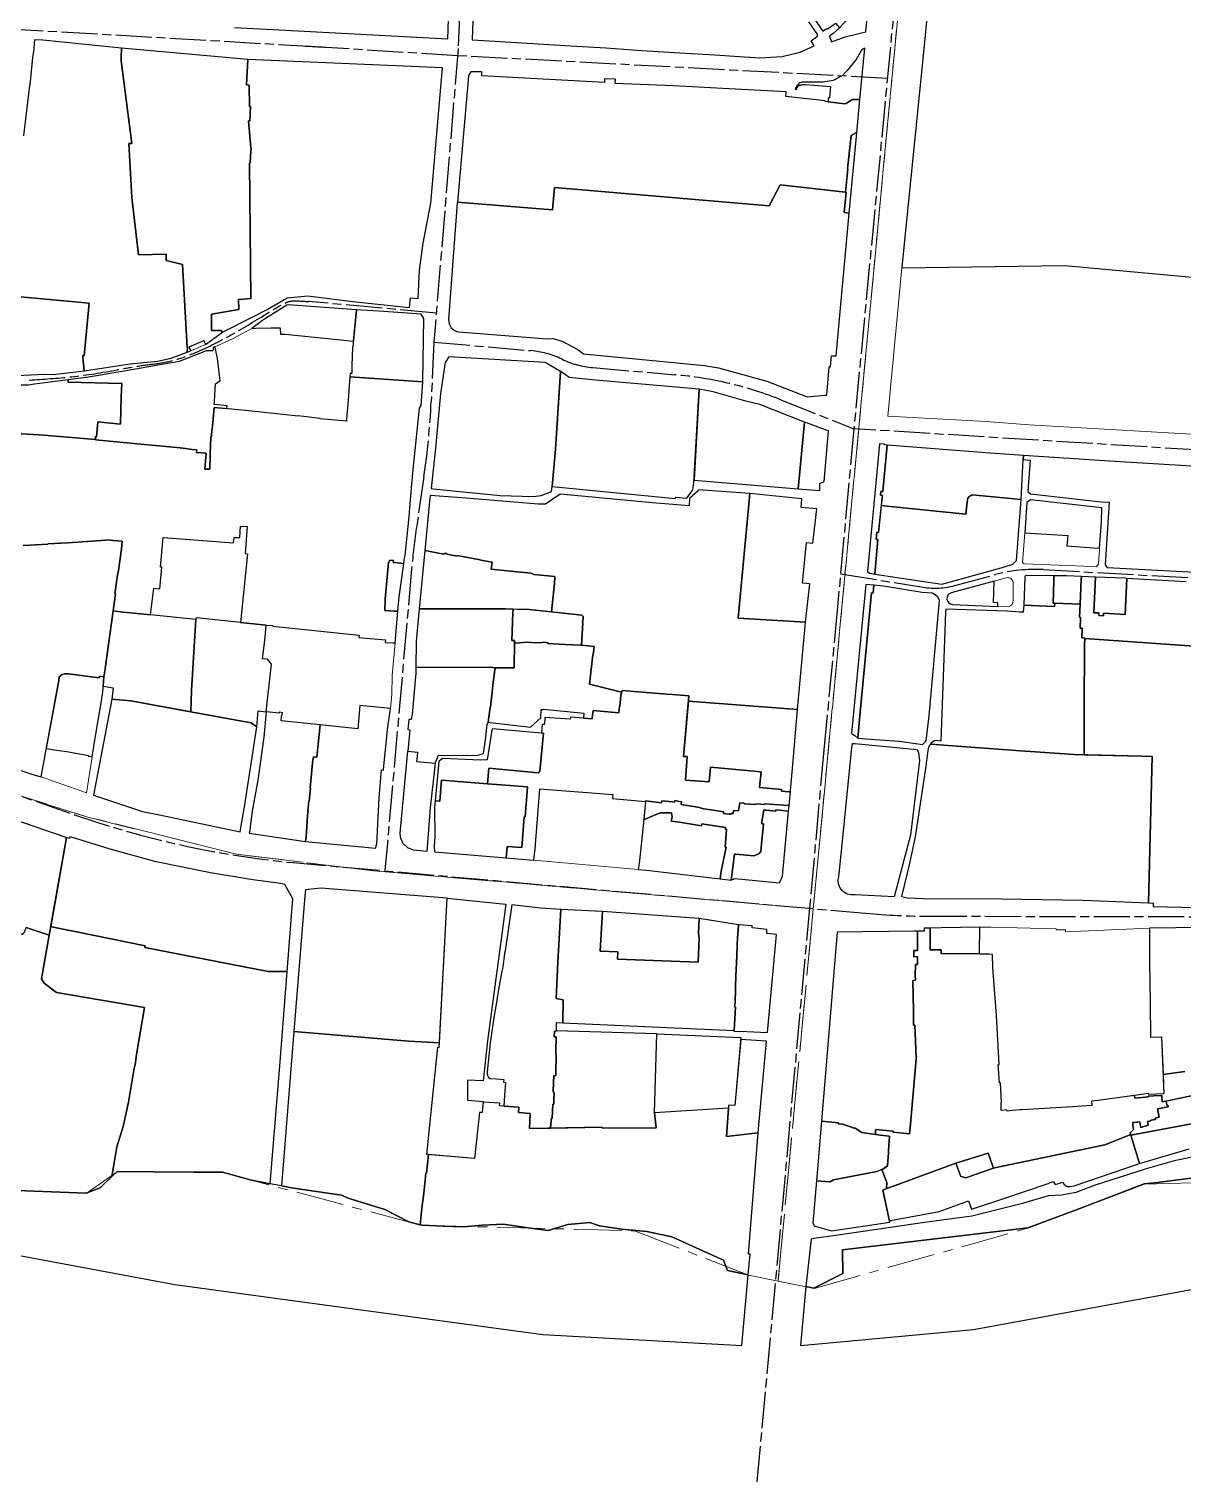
# Model space of a CAD drawing. Header units: millimetres. Extents: x 125232 to 134072, y 142885 to 152835.
# Drawn here: x 132084 to 132849, y 144304 to 145266 of the extents above; entities that cross this region are included whole.
import ezdxf

# ---------------------------------------------------------------- set-up
doc = ezdxf.new("R2010")
doc.units = ezdxf.units.MM
doc.linetypes.add('ACAD_ISO08W100', pattern=[36, 24, -3, 6, -3])
doc.linetypes.add('CENTER', pattern=[50.8, 31.75, -6.35, 6.35, -6.35])
for name, color, linetype, lineweight in [('apartment', 42, 'Continuous', 0), ('government', 221, 'Continuous', 0), ('municipal utilities', 151, 'Continuous', 0), ('school', 31, 'Continuous', 0), ('super block', 6, 'CENTER', 0)]:
    doc.layers.add(name, color=color, linetype=linetype, lineweight=lineweight)
for name, color, linetype in [('commerce', 10, 'Continuous'), ('commerce & office', 242, 'Continuous'), ('commerce and residence', 32, 'Continuous'), ('green & plaza', 80, 'Continuous'), ('hospital', 231, 'Continuous'), ('industry', 35, 'Continuous'), ('research & university', 30, 'Continuous'), ('reserve', 253, 'Continuous'), ('residence', 2, 'Continuous'), ('residence-bad', 41, 'Continuous'), ('water', 4, 'Continuous'), ('老城北中心线', 7, 'ACAD_ISO08W100')]:
    doc.layers.add(name, color=color, linetype=linetype)

msp = doc.modelspace()

# ---------------------------------------------------------------- linework, layer by layer
at = {"layer": 'apartment'}
for points in [[(132228.98, 144918.28), (132227.5, 144918.49), (132228.9, 144936.24), (132224.42, 144936.45), (132223.85, 144928.97), (132220.1, 144929.13), (132219.8, 144925.42), (132173.48, 144929.04), (132173.22, 144929.04), (132171.39, 144909.38), (132172.33, 144909.29), (132170.96, 144895.1), (132167.01, 144895.48), (132164.79, 144877.8), (132194.83, 144874.83), (132194.93, 144875.74), (132224.42, 144872.79)], [(132771.74, 144923.56), (132772.24, 144930.46), (132743.73, 144932.17), (132742.33, 144912.47), (132742.89, 144911.79), (132743.67, 144911.63), (132788.37, 144909.73), (132791.23, 144909.58), (132792.67, 144911.68), (132793.24, 144921.27), (132793.29, 144921.95), (132789.32, 144922.27)]]:
    msp.add_lwpolyline(points, close=True, dxfattribs=at)
at = {"layer": 'commerce'}
for points in [[(132414.54, 144763.92), (132387.93, 144766.01), (132357.58, 144768.42), (132356.44, 144754.38), (132353.73, 144754.59), (132353.28, 144754.64), (132352.88, 144750.44), (132353.12, 144731.15), (132352.63, 144724.66), (132352.76, 144720.95), (132400.42, 144716.95), (132401.05, 144724.52), (132410.67, 144723.72), (132412.19, 144744.12), (132412.95, 144744.06)], [(132361.19, 144690.22), (132277.64, 144696.79), (132267.48, 144695.79), (132267.02, 144691.69), (132259.79, 144601.93), (132267.5, 144601.33), (132335.8, 144595.65), (132356.16, 144594.57)], [(132528.21, 144663.69), (132527.72, 144666.9), (132528.09, 144676.89), (132464.11, 144681.33), (132462.53, 144655.1), (132474.22, 144654.63), (132474.04, 144649.77), (132527.46, 144647.83)], [(132714.06, 144671.01), (132688.39, 144670.68), (132681.1, 144670.43), (132681.18, 144655.95), (132688.42, 144656.06), (132688.44, 144653.34), (132713.9, 144653.66)], [(132669.72, 144635.84), (132671.3, 144635.88), (132671.23, 144638.9), (132671.43, 144646.28), (132672.83, 144646.32), (132672.77, 144651.53), (132670.22, 144651.38), (132670.27, 144655.61), (132672.76, 144655.62), (132672.65, 144668.08), (132672.75, 144668.46), (132670.55, 144668.46), (132619.53, 144667.75), (132609.06, 144542.64), (132620.31, 144541.47), (132620.25, 144540.93), (132623.28, 144540.68), (132623.95, 144540.4), (132630.73, 144537.98), (132631.45, 144537.92), (132635.83, 144535.14), (132645.02, 144533.86), (132645.02, 144537.12), (132656.59, 144535.93), (132656.52, 144535.28), (132667.54, 144534.23), (132668.14, 144540.61), (132671.94, 144583.79), (132672.07, 144585.22), (132671.84, 144585.24), (132670.86, 144606.19), (132670.08, 144606.19), (132670.07, 144615.72)], [(132354.99, 144591.58), (132355.99, 144591.46), (132356.16, 144594.57), (132335.8, 144595.65), (132267.5, 144601.33), (132259.79, 144601.93), (132251.57, 144499.77), (132258.13, 144498.51), (132291.32, 144493.68), (132295.6, 144491.66), (132319.99, 144484.14), (132335.83, 144476.07), (132343.4, 144473.99), (132344.5, 144485.08), (132345.75, 144494.94), (132347.04, 144508.29), (132347.55, 144508.25), (132348.79, 144520.49), (132347.71, 144520.58)]]:
    msp.add_lwpolyline(points, close=True, dxfattribs=at)
at = {"layer": 'commerce & office'}
for points in [[(132597.87, 145005.5), (132568.27, 145017.11), (132563.67, 145018.2), (132559.06, 145019.28), (132537.38, 145025.57), (132528.24, 145027.33), (132524.72, 144966.99), (132593.81, 144961.23)], [(132599.23, 144925.77), (132603.33, 144925.37), (132605.97, 144948.03), (132595.65, 144948.97), (132596.06, 144954.64), (132561.64, 144958.07), (132553.86, 144875.69), (132598.57, 144873.02), (132601.38, 144898.44), (132596.62, 144898.82)], [(132498.51, 144548.19), (132500, 144600.5), (132555.83, 144597.96), (132551.86, 144552.94), (132547.6, 144553.2), (132547.48, 144551.29)]]:
    msp.add_lwpolyline(points, close=True, dxfattribs=at)
msp.add_lwpolyline([(132629.22, 144789.81), (132629.58, 144792.76), (132631.19, 144792.56), (132672.48, 144788.57), (132673.5, 144786.52), (132674.08, 144781.38), (132668.12, 144731.92), (132663.58, 144715.4), (132657.21, 144691.24), (132631.45, 144692.4), (132629.58, 144692.4, -0.50061), (132620.62, 144704.37), (132622.17, 144719.28)], format="xyb", close=True, dxfattribs=at)
at = {"layer": 'commerce and residence'}
msp.add_lwpolyline([(132763.12, 144900.36), (132762.96, 144900.37), (132762.98, 144903.69), (132745.02, 144903.8, 0.513376), (132743.9, 144903.05), (132743.21, 144884.18), (132763.51, 144883.34), (132763.59, 144885.52), (132763.57, 144885.52), (132762.57, 144885.55)], format="xyb", close=True, dxfattribs=at)
for points in [[(132811.38, 144901.94), (132809.99, 144902.02), (132790.55, 144902.84), (132789.55, 144879.17), (132792.85, 144879.17), (132792.85, 144877.33), (132795.91, 144877.15), (132796, 144878.88), (132810.2, 144878.07)], [(132108.83, 144729.08), (132108.9, 144730.45), (132060.58, 144747.01), (132045.68, 144695.37), (132040.91, 144681.47), (132043.77, 144680.49), (132046.27, 144677.89), (132047.33, 144677.26), (132079.86, 144666.49), (132080.64, 144666.99), (132081.32, 144667.72), (132082.33, 144670.73), (132097.7, 144665.67)], [(132258.94, 144689.76), (132253.72, 144699.33), (132251.15, 144699.94), (132232.55, 144702.49), (132204.41, 144706.97), (132168.54, 144714.29), (132137.97, 144722.62), (132112.47, 144730.67), (132111.29, 144730.96), (132111.04, 144729.8), (132108.9, 144730.45), (132108.83, 144729.08), (132098.72, 144671.48), (132101.52, 144670.85), (132114.77, 144668.28), (132161.33, 144658.75), (132161.1, 144657.57), (132242.66, 144641.69), (132255.27, 144641.69)]]:
    msp.add_lwpolyline(points, close=True, dxfattribs=at)
at = {"layer": 'government'}
for points in [[(132296.85, 145035.46), (132297, 145037.51), (132298.1, 145037.57), (132298.03, 145042.64), (132298.64, 145055.21), (132298.88, 145055.19), (132299.23, 145059), (132253.93, 145063.58), (132253.68, 145063.59), (132250.79, 145063.76), (132250.7, 145067.9), (132244.8, 145067.76), (132236.68, 145067.56), (132236.67, 145067.81), (132231.8, 145067.46), (132219.49, 145060.75), (132207.41, 145055.28), (132207.61, 145054.82), (132209.1, 145047.65), (132210.96, 145032.87), (132207.8, 145030.71), (132207.2, 145019.36), (132207.18, 145019.11), (132206.96, 145017.04), (132215.51, 145016.11), (132215.37, 145014.61), (132215.34, 145014.35), (132229.88, 145012.84), (132262.55, 145009.28), (132262.58, 145009.61), (132266.23, 145009.21), (132266.22, 145009.08), (132277.25, 145007.8), (132277.23, 145007.64), (132294.51, 145005.96), (132294.67, 145007.48), (132295.78, 145020.07)], [(132126.16, 144783.88), (132125.84, 144783.88), (132123.53, 144784.29), (132123.62, 144784.78), (132109.43, 144787.33), (132101.04, 144788.55), (132095.93, 144789.3), (132095.75, 144789.33), (132092.27, 144770.66), (132122.33, 144759.93)], [(132490.61, 144733.8), (132492.56, 144754.34), (132470.81, 144756.21), (132471.04, 144758.9), (132422.53, 144762.58), (132419.42, 144723), (132418.58, 144715.41), (132487.8, 144709.26), (132488.47, 144713.24)]]:
    msp.add_lwpolyline(points, close=True, dxfattribs=at)
at = {"layer": 'green & plaza'}
for points in [[(132639.58, 145275.4), (132636.03, 145279.18), (132632.83, 145281.32), (132629.81, 145276.73), (132625.33, 145271.15), (132621.08, 145266.55), (132616.99, 145262.74), (132614.48, 145260.9), (132615.67, 145257.3), (132624.9, 145260.58), (132634.86, 145262.94), (132638.55, 145263.83)], [(132637.84, 145253.08), (132635.72, 145251.69), (132632.18, 145245.52), (132626.26, 145238.25), (132622.88, 145234.72), (132616.92, 145231.58), (132610.22, 145230.49), (132596.3, 145230.49), (132594.08, 145229.89), (132594.08, 145228.86), (132593.05, 145228.31), (132591.93, 145226.61), (132591.62, 145226.15), (132592.31, 145225.7), (132593.64, 145227.74), (132596.04, 145228.95), (132598.78, 145229.01), (132615.18, 145227.52), (132614.56, 145220.27), (132613.56, 145219.6), (132613.56, 145217.39), (132624.58, 145216.15), (132625.54, 145216.44), (132629.48, 145219.01), (132631, 145218.95), (132634.65, 145218.95)], [(132632.57, 145197.05), (132632.3, 145197.08), (132628.83, 145195.08), (132626.28, 145173.13), (132626.53, 145173.11), (132625.12, 145157.7), (132625.41, 145157.67), (132624.09, 145144.14), (132627.49, 145143.83)], [(132613.86, 144999.7), (132608.68, 145001.39), (132598.87, 145005.11), (132597.87, 145005.5), (132593.81, 144961.23), (132608.06, 144960.05), (132608.06, 144964.69), (132610.9, 144966.02)], [(132652.54, 144990.08), (132650.8, 144990.33), (132650.8, 144990.82), (132647.51, 144990.96), (132639.58, 144906.5), (132641.13, 144905.38), (132644.38, 144904.85), (132646.46, 144927.75), (132645.47, 144927.81), (132645.88, 144932.49), (132646.87, 144932.43), (132649.45, 144956.91), (132648.27, 144956.98), (132648.44, 144959.5), (132649.68, 144959.42)], [(132643.77, 144897.41), (132638.57, 144897.9), (132629.33, 144801.74), (132629.09, 144799.22), (132631.13, 144798.03), (132633.25, 144796.25), (132634.67, 144813.36), (132642.29, 144892.48), (132643.29, 144892.38)], [(132347.77, 144721.21), (132338.85, 144722.07), (132335.25, 144723.51), (132332.39, 144726.14), (132330.67, 144729.53), (132330.23, 144733.32), (132334.77, 144782.92), (132335.2, 144787.55), (132341.53, 144786.96), (132341.06, 144782.33), (132340.91, 144780.74), (132353.22, 144779.55), (132349.89, 144750)], [(132567.23, 144535), (132565.08, 144534.59), (132546.21, 144532.46), (132547.48, 144551.29), (132498.51, 144548.19), (132499.76, 144538.2), (132463.97, 144538.05), (132463.96, 144538.63), (132415.86, 144537.68), (132416.2, 144547.75), (132408.56, 144548.26), (132408.81, 144551.96), (132398.79, 144552.45), (132395.92, 144552.69), (132396.1, 144554.57), (132385.01, 144555.3), (132384.39, 144548.29), (132382.71, 144548.29), (132379.46, 144517.81), (132348.79, 144520.49), (132347.55, 144508.25), (132347.04, 144508.29), (132345.75, 144494.94), (132344.5, 144485.08), (132343.4, 144473.99), (132344.62, 144473.65), (132358.68, 144472.99), (132371.87, 144472.56), (132384.62, 144473.65), (132398.25, 144474.53), (132416.42, 144471.73), (132428.03, 144470.13), (132441.24, 144474.13), (132455.65, 144475.53), (132462.06, 144473.33), (132476.75, 144471.1), (132493.57, 144469.5), (132509.98, 144466.1), (132544.25, 144450.67), (132546.85, 144443.67), (132560.7, 144440.87), (132561.99, 144454.48), (132560.87, 144454.58)], [(132649.88, 144496.96), (132652.11, 144498.11), (132652.34, 144502), (132649.13, 144510.51), (132645.78, 144509.24), (132617.15, 144503.67), (132614.91, 144502.44), (132605.75, 144503.14), (132603.41, 144475.14), (132604.43, 144473.06), (132604.98, 144473.06), (132615.78, 144470.07), (132654.38, 144475.71), (132654.28, 144476.47)]]:
    msp.add_lwpolyline(points, close=True, dxfattribs=at)
msp.add_lwpolyline([(132723.43, 144900.14), (132694.99, 144892.36, 0.845046), (132695.93, 144884.78), (132725.91, 144883.44), (132726.01, 144885.8), (132723.03, 144885.92)], format="xyb", close=True, dxfattribs=at)
msp.add_lwpolyline([(132917.58, 144531.62), (132842.64, 144516.35), (132824.07, 144511.14), (132789.81, 144500), (132777.7, 144495.3), (132768.43, 144493.54), (132759.25, 144493.17), (132742.29, 144488.13), (132708.75, 144479.71), (132678.87, 144475.64), (132620.24, 144467.17), (132604.17, 144464.84), (132602.36, 144464.39), (132598.81, 144433.17), (132604.17, 144432.08), (132623.19, 144441.68), (132622.99, 144457.48), (132745.83, 144472.01), (132777.37, 144483.79), (132822.93, 144501.14), (132831.68, 144501.94), (132853.99, 144504.96)], dxfattribs=at)
at = {"layer": 'hospital'}
for points in [[(132781.16, 144901.19), (132781.25, 144903.23), (132771.39, 144903.64), (132762.98, 144903.69), (132762.96, 144900.37), (132763.12, 144900.36), (132762.57, 144885.55), (132763.59, 144885.52), (132780.47, 144884.89)], [(132235.29, 144803.75), (132231.42, 144806.4), (132193.63, 144813.16), (132191.59, 144813.52), (132191.59, 144813.52), (132151.69, 144820.85), (132139.17, 144821.93), (132127.11, 144758.48), (132159.42, 144747.67), (132170.73, 144745.49), (132224.27, 144734.17), (132227.19, 144752)], [(132552.2, 144631.6), (132552.39, 144638.51), (132553.06, 144652.09), (132553.4, 144658.97), (132553.62, 144664.26), (132553.75, 144666.25), (132554.21, 144672.56), (132528.09, 144676.89), (132527.72, 144666.9), (132528.21, 144663.69), (132527.46, 144647.83), (132474.04, 144649.77), (132474.22, 144654.63), (132462.53, 144655.1), (132464.11, 144681.33), (132464.01, 144681.34), (132436.53, 144682.84), (132434.43, 144647.8), (132433.51, 144623.86), (132437.98, 144623.01), (132437.92, 144607.76), (132551.21, 144602.58), (132552.16, 144618.06), (132551.82, 144618.08), (132552.1, 144628.17)], [(132572.82, 144595.47), (132555.7, 144596.58), (132551.86, 144552.94), (132547.6, 144553.2), (132547.48, 144551.29), (132546.21, 144532.46), (132565.08, 144534.59), (132567.23, 144535), (132567.62, 144539.91)]]:
    msp.add_lwpolyline(points, close=True, dxfattribs=at)
at = {"layer": 'industry'}
msp.add_lwpolyline([(132849.77, 144575.49), (132835.43, 144573.49), (132835.96, 144560.63), (132826, 144560.32), (132825.64, 144560.97), (132816.53, 144559.66), (132816.76, 144557.79), (132825.66, 144558.67), (132825.58, 144559.07), (132828.94, 144559.42), (132834.48, 144559.69), (132834.68, 144555.36), (132866.57, 144561.93)], dxfattribs=at)
msp.add_lwpolyline([(132722.98, 144511.45), (132719.48, 144521.39), (132698.15, 144514.82), (132701.42, 144505.9), (132704.64, 144505.12), (132715.95, 144509.02)], close=True, dxfattribs=at)
at = {"layer": 'municipal utilities'}
msp.add_lwpolyline([(132201.13, 145056.86), (132200.09, 145059.41), (132190.31, 145055.2), (132191.4, 145052.7)], close=True, dxfattribs=at)
msp.add_lwpolyline([(132736.05, 144899.42, 0.447073), (132731.51, 144902.35), (132723.43, 144900.14), (132723.03, 144885.92), (132726.01, 144885.8), (132725.91, 144883.44), (132733.07, 144883.22, 0.35024), (132736.15, 144887.41), (132736.05, 144890.13)], format="xyb", close=True, dxfattribs=at)
at = {"layer": 'research & university'}
msp.add_lwpolyline([(132894.63, 145300.68), (132723.22, 145316.92), (132720.19, 145316.99), (132711.26, 145317.49), (132686, 145318.9, 0.314225), (132683.18, 145315.61), (132680.87, 145292.84), (132680.05, 145284.6), (132677.05, 145254.72), (132662.36, 145107.95), (132662.33, 145107.57), (132662.38, 145107.57), (132770.34, 145109.17), (132869.14, 145100.07)], format="xyb", dxfattribs=at)
for points in [[(132124.05, 145084.24), (132073.86, 145088.8), (132070.86, 145089.07), (132069.27, 145089.23), (132063.49, 145035.28), (132080.86, 145036.45), (132094.47, 145037.12), (132100.33, 145037), (132120.84, 145039.37), (132119.87, 145048.5), (132119.89, 145049.42), (132120.81, 145049.34)], [(132742.79, 144980.65), (132742.79, 144980.65), (132742.97, 144983.34), (132720.88, 144984.81), (132652.54, 144990.08), (132649.68, 144959.42), (132648.44, 144959.5), (132648.27, 144956.98), (132649.45, 144956.91), (132648.75, 144950.23), (132654.73, 144949.6), (132704.81, 144944.52), (132705.6, 144952.41), (132706.16, 144955.04), (132706.89, 144956.11), (132707.79, 144956.61), (132708.91, 144957.24), (132741.29, 144954.23)], [(132404.82, 144879.17), (132404.92, 144881.67), (132399.79, 144881.86), (132342.76, 144881.7), (132340.68, 144860.23), (132340.46, 144842.95), (132390.15, 144843.27), (132393.05, 144842.71), (132405.72, 144842.75), (132405.72, 144843.6), (132405.92, 144858.99), (132405.95, 144860.87), (132404.14, 144860.92)], [(132521.28, 144824.17), (132510.49, 144825.09), (132506.79, 144825.39), (132479.9, 144827.52), (132477.39, 144827.65), (132476.84, 144826.84), (132476.21, 144824.39), (132475.58, 144817.34), (132475.33, 144817.36), (132474.93, 144812.91), (132457.95, 144814.42), (132457.31, 144809.56), (132457.27, 144809.07), (132451.51, 144809.52), (132442.9, 144810.18), (132442.79, 144808.75), (132426, 144809.94), (132425.63, 144805.19), (132424.07, 144805.32), (132423.66, 144799.59), (132424.96, 144799.49), (132422.51, 144774.09), (132421.48, 144773.3), (132388.74, 144776.29), (132387.93, 144766.01), (132414.54, 144763.92), (132412.95, 144744.06), (132412.19, 144744.12), (132410.67, 144723.72), (132401.05, 144724.52), (132400.42, 144716.95), (132415.52, 144715.68), (132418.58, 144715.41), (132419.42, 144723), (132422.53, 144762.58), (132471.04, 144758.9), (132470.81, 144756.21), (132492.56, 144754.34), (132492.58, 144754.59), (132503.3, 144753.39), (132503.43, 144754.77), (132510.58, 144754.08), (132511.77, 144753.87), (132511.94, 144754.81), (132515.93, 144754.12), (132516.54, 144754.01), (132516.25, 144752.34), (132527.15, 144750.42), (132531.22, 144749.41), (132537.38, 144748.46), (132544.28, 144747.34), (132544.2, 144746.24), (132548.01, 144745.87), (132549.31, 144745.87), (132549.34, 144746.34), (132550.69, 144746.24), (132550.81, 144748.28), (132554.21, 144748.06), (132554.98, 144753.47), (132557.89, 144753.21), (132557.86, 144752.81), (132565.44, 144752.27), (132565.46, 144752.6), (132568.95, 144752.4), (132571.42, 144752.24), (132571.45, 144752.75), (132584.27, 144751.83), (132587.74, 144751.54), (132588.59, 144760.67), (132587.75, 144760.67), (132582.67, 144761.08), (132582.77, 144762.18), (132575.9, 144762.81), (132568.18, 144763.46), (132569.11, 144773.93), (132535.69, 144776.88), (132534.71, 144767.38), (132519.11, 144768.45), (132520.25, 144783.94), (132517.84, 144784.11)], [(132361.19, 144690.22), (132400, 144686.33), (132388.03, 144595.72), (132385.15, 144569.37), (132374.63, 144569.67), (132374.73, 144563.59), (132374.61, 144556.43), (132385.03, 144555.55), (132384.39, 144548.29), (132382.71, 144548.29), (132379.46, 144517.81), (132347.71, 144520.58), (132354.99, 144591.58), (132355.99, 144591.46)]]:
    msp.add_lwpolyline(points, close=True, dxfattribs=at)
at = {"layer": 'reserve'}
for points in [[(132345.75, 145074.07), (132344.08, 145076.85), (132319.31, 145078.69), (132301.14, 145079.83), (132298.88, 145055.19), (132298.64, 145055.21), (132298.03, 145042.64), (132298.1, 145037.57), (132297, 145037.51), (132296.85, 145035.46), (132345.2, 145032.19)], [(132332.45, 144911.69), (132330.62, 144911.94), (132325.59, 144912.5), (132325.65, 144913.76), (132322.95, 144913.99), (132322.87, 144912.62), (132322.39, 144912.64), (132322.39, 144912.39), (132320.28, 144888.3), (132319.87, 144880.73), (132326.14, 144880.37), (132328.68, 144880.23), (132329.52, 144889.67)]]:
    msp.add_lwpolyline(points, close=True, dxfattribs=at)
at = {"layer": 'residence'}
for points in [[(132073.86, 145088.8), (132124.05, 145084.24), (132120.81, 145049.34), (132119.89, 145049.42), (132119.87, 145048.5), (132120.84, 145039.37), (132151.36, 145044.04), (132169.42, 145045.74), (132178.46, 145047.66), (132189.14, 145051.82), (132189.34, 145054.77), (132189.07, 145054.75), (132185.92, 145109.85), (132175.25, 145112.46), (132175.25, 145116.62), (132156.87, 145116.23), (132152.31, 145154.08), (132150.38, 145189.83), (132152.44, 145189.97), (132145.27, 145244.61), (132145.32, 145247.03), (132145.54, 145253.04), (132093.52, 145258.2), (132087.93, 145258.49), (132087.74, 145256.67), (132087.43, 145252.31), (132086.74, 145246.73), (132084.88, 145228.71), (132084.45, 145226.63), (132080.68, 145194.93)], [(132076.82, 144775.52), (132087.47, 144771.91), (132092.27, 144770.66), (132104.16, 144834.31), (132104.35, 144836.78), (132106.31, 144838.31), (132107.75, 144838.74), (132110.4, 144838.68), (132130.89, 144836.11), (132131.03, 144837.23), (132133.81, 144836.87), (132134.73, 144842.06), (132135.04, 144843.8), (132140.04, 144880.44), (132141.5, 144891.71), (132141.25, 144891.74), (132143.19, 144905.67), (132143.44, 144905.64), (132145.59, 144921.63), (132146.08, 144926.51), (132140.01, 144927.13), (132138.22, 144927.31), (132138.24, 144927.5), (132122.73, 144926.48), (132109.87, 144925.48), (132096.77, 144924.85), (132096.78, 144924.6), (132080.43, 144923.74)], [(132850.64, 144899.67), (132811.38, 144901.94), (132810.2, 144878.07), (132796, 144878.88), (132795.91, 144877.15), (132792.85, 144877.33), (132792.85, 144879.17), (132789.55, 144879.17), (132790.55, 144902.84), (132781.25, 144903.23), (132781.16, 144901.19), (132780.47, 144884.89), (132780.48, 144884.89), (132780.1, 144876.19), (132780.63, 144876.16), (132780.37, 144868.97), (132781.86, 144868.91), (132781.46, 144862.6), (132783.58, 144862.47), (132783.57, 144862.24), (132884.12, 144855.09)], [(132047.23, 144497.76), (132122.09, 144494.95), (132131.4, 144498.54), (132139.23, 144506.05), (132140.2, 144512.39), (132142.59, 144525.53), (132146.73, 144539.04), (132150.27, 144555.19), (132153.97, 144577.62), (132154.56, 144579.88), (132155.4, 144586.8), (132160.7, 144617.91), (132102.43, 144627.83), (132094.34, 144634.02), (132092.62, 144636.75), (132097.7, 144665.67), (132082.33, 144670.73)], [(132878.99, 144671.02), (132826.32, 144670.49), (132826.32, 144665.44), (132826.32, 144648.36), (132826.74, 144620.84), (132826.95, 144598.22), (132834.39, 144598.49), (132835.43, 144573.49), (132849.77, 144575.49)], [(132866.57, 144561.93), (132837.36, 144555.92), (132837.85, 144553.15), (132838.54, 144553.28), (132838.77, 144552.02), (132831.75, 144550.73), (132832.83, 144545.18), (132830.14, 144544.66), (132830.31, 144543.76), (132827.28, 144543.2), (132827.36, 144542.8), (132825.04, 144542.37), (132825.52, 144539.88), (132820.55, 144538.5), (132820.05, 144542.11), (132815.42, 144541.67), (132815.36, 144541.58), (132815.41, 144539.84), (132815.71, 144537.04), (132813.52, 144534.96), (132813.99, 144533.45), (132890.82, 144547.7)], [(132890.82, 144547.7), (132813.99, 144533.45), (132819.82, 144514.53), (132852.63, 144524.2)]]:
    msp.add_lwpolyline(points, dxfattribs=at)
for points in [[(132229.69, 145204.95), (132230.53, 145204.95), (132231.04, 145214.49), (132230.27, 145214.49), (132230.19, 145228.52), (132228.26, 145228.62), (132229.15, 145245.57), (132145.54, 145253.04), (132145.32, 145247.03), (132145.27, 145244.61), (132152.44, 145189.97), (132150.38, 145189.83), (132152.31, 145154.08), (132156.87, 145116.23), (132175.25, 145116.62), (132175.25, 145112.46), (132185.92, 145109.85), (132189.07, 145054.75), (132189.34, 145054.77), (132189.14, 145051.82), (132191.4, 145052.7), (132190.31, 145055.2), (132200.09, 145059.41), (132201.13, 145056.86), (132212.54, 145064.9), (132211.66, 145066.06), (132205.26, 145066.15), (132205.26, 145076.82), (132223.37, 145079.96), (132223.08, 145086.71), (132231.28, 145087.24), (132230.25, 145176.95), (132230.84, 145176.92), (132231.11, 145181.5), (132231.37, 145186.96), (132231.12, 145186.94)], [(132358.22, 145239.92), (132229.15, 145245.57), (132228.26, 145228.62), (132230.19, 145228.52), (132230.27, 145214.49), (132231.04, 145214.49), (132230.53, 145204.95), (132229.69, 145204.95), (132231.12, 145186.94), (132231.37, 145186.96), (132231.11, 145181.5), (132230.84, 145176.92), (132230.25, 145176.95), (132231.28, 145087.24), (132223.08, 145086.71), (132223.37, 145079.96), (132205.26, 145076.82), (132205.26, 145066.15), (132211.66, 145066.06), (132212.54, 145064.9), (132233.09, 145075.33), (132242.01, 145079.88), (132255.34, 145087.67), (132268.89, 145089), (132300.52, 145085.08), (132336.41, 145081.27), (132337, 145087.61), (132341.98, 145087.18), (132343.01, 145106.06), (132345.34, 145123.87), (132350.33, 145150.28)], [(132628.83, 145195.08), (132632.3, 145197.08), (132632.57, 145197.05), (132634.65, 145218.95), (132631, 145218.95), (132629.48, 145219.01), (132625.54, 145216.44), (132624.58, 145216.15), (132611.62, 145217.61), (132611.67, 145218.11), (132585.49, 145220.95), (132585.74, 145223.29), (132585.74, 145224.16), (132543.72, 145226.34), (132511.19, 145228.08), (132472.61, 145229.7), (132472.72, 145232.45), (132465.54, 145232.78), (132465.43, 145230.34), (132404.59, 145233.51), (132384.16, 145234.59), (132384.3, 145237.26), (132376.87, 145237.44), (132376.01, 145236.1), (132375.35, 145234.37), (132367.99, 145150.94), (132431.05, 145146), (132432.23, 145160.66), (132574.58, 145148.58), (132581.83, 145162.43), (132624.87, 145157.72), (132625.12, 145157.7), (132626.53, 145173.11), (132626.28, 145173.13)], [(132436.33, 145039.03), (132426.16, 145044.87), (132362.38, 145048.68), (132359.95, 145044.84), (132356.9, 145024.27), (132353.45, 144988.13), (132350.55, 144961.4), (132351.98, 144961.24), (132396.45, 144956.89), (132418.11, 144956.24), (132423.47, 144956.75), (132430.25, 144959.45), (132430.72, 144962.78), (132432.94, 144987.43)], [(132528.24, 145027.33), (132459.38, 145033.23), (132442.13, 145034.99), (132437.08, 145038.6), (132436.33, 145039.03), (132436.29, 145038.55), (132432.94, 144987.43), (132430.72, 144962.78), (132512.56, 144954.93), (132512.65, 144955.78), (132519.99, 144955.07), (132523.85, 144960.58), (132524.63, 144965.5)], [(132908.61, 144973.05), (132799.92, 144979.54), (132742.97, 144983.34), (132742.79, 144980.65), (132747.33, 144980.3), (132745.73, 144959.52), (132747.56, 144957.87), (132794.4, 144952.74), (132799.71, 144952.4), (132797.08, 144910.92), (132798.26, 144909.21), (132902.32, 144903.67), (132903.86, 144904.44), (132904.48, 144905.31)], [(132561.65, 144958.09), (132527.61, 144960.7), (132527.24, 144959.72), (132521.73, 144954.78), (132521.45, 144950.06), (132497.15, 144952.03), (132436.18, 144957.71), (132426.32, 144951.02), (132421.55, 144951.02), (132373.93, 144955.02), (132350.05, 144956.78), (132349.87, 144955.11), (132346.5, 144920.35), (132347.82, 144920.22), (132354.32, 144918.99), (132359.15, 144918.02), (132359.2, 144918.53), (132361.04, 144918.35), (132361.01, 144918.09), (132367.91, 144916.76), (132367.95, 144917.02), (132382.09, 144914.4), (132384.72, 144913.91), (132391.1, 144912.71), (132390.47, 144907.99), (132405.41, 144906.5), (132416.92, 144905.36), (132418.6, 144904.64), (132432.65, 144903.3), (132432.32, 144898.66), (132430.34, 144879.72), (132450.54, 144877.61), (132451.32, 144876.7), (132451.28, 144875.31), (132450.94, 144872.51), (132451.18, 144872.49), (132450.2, 144857.82), (132458.61, 144856.92), (132457.95, 144851.34), (132457.77, 144851.35), (132455.43, 144831.98), (132476.75, 144826.71), (132477.39, 144827.65), (132479.9, 144827.52), (132506.79, 144825.39), (132510.49, 144825.09), (132521.28, 144824.17), (132520.97, 144820.57), (132593.36, 144815.2), (132598.28, 144870.4), (132598.57, 144873.02), (132553.86, 144875.69)], [(132741.29, 144954.23), (132708.91, 144957.24), (132707.79, 144956.61), (132706.89, 144956.11), (132706.16, 144955.04), (132705.6, 144952.41), (132704.81, 144944.52), (132654.73, 144949.6), (132648.75, 144950.23), (132646.87, 144932.43), (132645.88, 144932.49), (132645.47, 144927.81), (132646.46, 144927.75), (132644.38, 144904.85), (132688.79, 144898.24), (132728.25, 144908.93), (132735.91, 144911.34), (132738.29, 144913.78)], [(132794.72, 144948.7), (132747.46, 144953.92), (132745.15, 144952.11), (132743.73, 144932.17), (132772.24, 144930.46), (132771.74, 144923.56), (132789.32, 144922.27), (132793.29, 144921.95), (132794.68, 144939.17)], [(132687.2, 144887.31), (132686.15, 144889.86), (132682.57, 144892.09), (132675.92, 144892.57), (132650.31, 144896.78), (132643.77, 144897.41), (132643.29, 144892.38), (132642.29, 144892.48), (132634.67, 144813.36), (132633.25, 144796.25), (132644.67, 144795.31), (132660.8, 144794.14), (132675.96, 144791.89), (132678.47, 144794.31), (132680.4, 144811.05)], [(132451.18, 144872.49), (132450.94, 144872.51), (132451.28, 144875.31), (132451.32, 144876.7), (132450.54, 144877.61), (132415.45, 144881.27), (132404.92, 144881.67), (132404.82, 144879.17), (132404.14, 144860.92), (132405.95, 144860.87), (132405.92, 144858.99), (132406.42, 144858.98), (132414.29, 144859.78), (132419.97, 144859.31), (132420.22, 144859.3), (132424.33, 144859.46), (132424.61, 144859.67), (132428.1, 144859.35), (132427.97, 144858.82), (132439.48, 144858.2), (132444.52, 144857.99), (132450.2, 144857.82)], [(132242.2, 144848.45), (132239.04, 144848.79), (132240.59, 144860.88), (132241.36, 144870.84), (132241.38, 144871.09), (132194.93, 144875.74), (132194.83, 144874.83), (132194.91, 144874.82), (132194.91, 144874.82), (132191.96, 144827.67), (132191.59, 144813.52), (132193.63, 144813.16), (132231.42, 144806.4), (132235.29, 144803.75), (132236.11, 144814.28), (132241.45, 144813.56), (132244.82, 144845.07)], [(132900.41, 144853.16), (132894.21, 144853.51), (132894.25, 144854.13), (132884.12, 144855.09), (132783.57, 144862.24), (132783.36, 144858.35), (132783.14, 144815.84), (132783.18, 144785.73), (132782.98, 144785.23), (132821.41, 144784.26), (132828.18, 144784.02), (132825.67, 144687.18), (132828.78, 144687.05), (132828.73, 144684.75), (132885.65, 144683.35), (132886.29, 144683.53), (132887, 144684.56), (132887.66, 144687.98), (132888.39, 144698.72), (132889.12, 144714.63), (132889.48, 144733.12), (132890.95, 144762.42), (132892.58, 144778.13), (132894.74, 144800.1)], [(132391.05, 144826.55), (132391.77, 144833.33), (132393.05, 144842.71), (132390.15, 144843.27), (132340.46, 144842.95), (132340.42, 144839.22), (132337.98, 144812.07), (132337.34, 144808.6), (132335.81, 144808.6), (132335.25, 144801.89), (132336.56, 144801.78), (132335.2, 144787.55), (132341.53, 144786.96), (132341.06, 144782.33), (132340.91, 144780.74), (132353.35, 144779.54), (132355.44, 144784.97), (132380.91, 144784.77), (132385.3, 144786.02), (132386.79, 144796.58), (132387.68, 144805.73), (132388.29, 144805.67), (132388.43, 144806.75), (132389.75, 144816.62), (132389.95, 144816.6)], [(132131.82, 144818.28), (132133.2, 144826.73), (132133.81, 144836.87), (132131.03, 144837.23), (132130.89, 144836.11), (132110.4, 144838.68), (132107.75, 144838.74), (132106.31, 144838.31), (132104.35, 144836.78), (132104.16, 144834.31), (132095.75, 144789.33), (132095.93, 144789.3), (132101.04, 144788.55), (132109.43, 144787.33), (132123.62, 144784.78), (132123.53, 144784.29), (132125.84, 144783.88), (132126.16, 144783.88), (132128.33, 144797.44)], [(132277.21, 144804.9), (132251.24, 144807.62), (132251.55, 144810.82), (132251.79, 144810.79), (132252.09, 144813.03), (132250.13, 144813.29), (132250.07, 144812.78), (132241.45, 144813.56), (132239.73, 144796.77), (132235.77, 144768.37), (132232.05, 144747.84), (132230.98, 144739.26), (132230.46, 144734.83), (132230.23, 144733.28), (132267.47, 144727.73), (132267.79, 144730.55), (132268.86, 144745.08), (132269.17, 144747.83), (132268.95, 144747.85), (132269.65, 144754.56), (132269.84, 144754.54), (132270.79, 144763.14), (132270.51, 144763.16), (132272.36, 144782.15), (132272.44, 144782.14), (132272.64, 144783.93), (132274.86, 144783.71)], [(132322.02, 144803.74), (132323.65, 144815.67), (132323.67, 144815.92), (132303.52, 144817.79), (132302.09, 144802.29), (132277.21, 144804.9), (132274.86, 144783.71), (132272.64, 144783.93), (132272.44, 144782.14), (132272.36, 144782.15), (132270.51, 144763.16), (132270.79, 144763.14), (132269.84, 144754.54), (132269.65, 144754.56), (132268.95, 144747.85), (132269.17, 144747.83), (132268.86, 144745.08), (132267.79, 144730.55), (132267.47, 144727.73), (132313.82, 144723.37), (132314.56, 144726.24), (132316.2, 144756.7), (132317.67, 144775.2), (132319.02, 144775.08), (132319.27, 144777.96)], [(132424.96, 144799.49), (132423.66, 144799.59), (132391.27, 144802.28), (132390.9, 144801.54), (132387.75, 144781.73), (132383.34, 144781.58), (132358.14, 144782.73), (132355.75, 144780.71), (132353.28, 144754.64), (132353.73, 144754.59), (132356.44, 144754.38), (132357.58, 144768.42), (132387.93, 144766.01), (132388.74, 144776.29), (132421.48, 144773.3), (132422.51, 144774.09)], [(132255.27, 144641.69), (132242.66, 144641.69), (132161.1, 144657.57), (132161.33, 144658.75), (132114.77, 144668.28), (132101.52, 144670.85), (132098.72, 144671.48), (132097.7, 144665.67), (132092.62, 144636.75), (132094.34, 144634.02), (132102.43, 144627.83), (132160.7, 144617.91), (132155.4, 144586.8), (132154.56, 144579.88), (132153.97, 144577.62), (132150.27, 144555.19), (132146.73, 144539.04), (132142.59, 144525.53), (132140.2, 144512.39), (132139.23, 144506.05), (132142.61, 144509.3), (132166.57, 144509.08), (132212.41, 144508.83), (132231.75, 144503.56), (132244, 144501.22), (132250.71, 144581.94)], [(132500, 144600.48), (132433.7, 144602.37), (132432.36, 144601.91), (132432.09, 144598.4), (132433.54, 144598.37), (132433.17, 144588.93), (132433.49, 144585.01), (132433.15, 144576.48), (132433.15, 144572.68), (132431.79, 144572.74), (132431.4, 144562.73), (132431.38, 144562.32), (132431.71, 144562.32), (132431.7, 144561.49), (132432.12, 144561.47), (132431.94, 144556.77), (132431.95, 144553.78), (132431.31, 144553.79), (132430.84, 144544.32), (132430.18, 144544.35), (132430.11, 144542.63), (132429.68, 144538.43), (132429.68, 144538.2), (132429.69, 144537.95), (132463.96, 144538.63), (132463.97, 144538.05), (132499.76, 144538.2), (132498.51, 144548.19)], [(132653.8, 144526.44), (132654.19, 144532.58), (132648.27, 144533.4), (132645.02, 144533.86), (132635.83, 144535.14), (132631.45, 144537.92), (132630.73, 144537.98), (132623.95, 144540.4), (132623.28, 144540.68), (132620.25, 144540.93), (132620.31, 144541.47), (132609.14, 144542.64), (132609.06, 144542.64), (132605.75, 144503.14), (132614.91, 144502.44), (132617.15, 144503.67), (132645.78, 144509.24), (132649.13, 144510.51), (132649.84, 144510.78), (132652.91, 144513.05), (132652.91, 144513.36), (132653.43, 144521.59), (132653.62, 144522.74)], [(132758.62, 144501.22), (132762.52, 144502.67), (132763.97, 144500.73), (132768.91, 144502.19), (132769.83, 144500.77), (132771.35, 144499.6), (132771.89, 144499.47), (132773.59, 144499.44), (132776.55, 144499.78), (132819.82, 144514.53), (132813.99, 144533.45), (132813.92, 144533.69), (132796.78, 144527.05), (132723.68, 144511.69), (132722.98, 144511.45), (132715.95, 144509.02), (132704.64, 144505.12), (132701.42, 144505.9), (132698.15, 144514.82), (132658.04, 144499.96), (132652.11, 144498.11), (132649.88, 144496.96), (132654.28, 144476.47), (132654.94, 144476.74), (132687.18, 144482.81), (132706.5, 144489.98), (132708.57, 144484.28), (132730.53, 144491.71), (132730.45, 144491.94), (132730.53, 144491.71)]]:
    msp.add_lwpolyline(points, close=True, dxfattribs=at)
for points in [[(132627.49, 145143.83), (132624.09, 145144.14), (132625.41, 145157.67), (132625.05, 145157.7), (132581.83, 145162.43), (132574.58, 145148.58), (132432.23, 145160.66), (132431.05, 145146), (132367.99, 145150.94), (132367.97, 145150.69), (132362.24, 145073.45, 0.402717), (132369.06, 145065.21), (132427.38, 145060.49), (132431.49, 145060.69), (132437.5, 145058.94), (132447.86, 145053.57), (132451.57, 145050.71), (132495.1, 145046.48), (132531.57, 145042.88), (132540.89, 145041.42), (132572.99, 145032.46), (132599.62, 145022.1), (132611.41, 145023.28), (132612.65, 145023.18), (132614.23, 145042.08), (132615.12, 145041.96), (132615.87, 145049.4), (132618.89, 145049.4)], [(132783.36, 144858.35), (132783.57, 144862.24), (132783.58, 144862.47), (132781.46, 144862.6), (132781.86, 144868.91), (132780.37, 144868.97), (132780.63, 144876.16), (132780.1, 144876.19), (132780.48, 144884.89), (132763.59, 144885.52), (132763.51, 144883.34), (132743.21, 144884.18), (132742.7, 144879.57), (132740.37, 144879.57), (132732.25, 144880.19), (132691.41, 144881.56), (132691.28, 144879.66), (132688.28, 144794.25), (132684.57, 144794.58, 0.136544), (132681.15, 144792.04), (132682.53, 144792.23), (132687.13, 144791.84), (132740.9, 144787.89), (132776.49, 144785.4), (132782.98, 144785.23), (132783.18, 144785.73), (132783.14, 144815.84)], [(132828.18, 144784.02), (132821.41, 144784.26), (132776.49, 144785.4), (132740.9, 144787.89), (132687.13, 144791.84), (132682.53, 144792.23), (132681.15, 144792.04, 0.136544), (132679.54, 144788.1), (132678.12, 144776.02), (132671.2, 144730.78), (132667.44, 144713.3), (132662.15, 144691.37), (132666.19, 144690.47), (132676.72, 144690.03), (132728.27, 144689.74), (132782.51, 144688.89), (132825.67, 144687.18)]]:
    msp.add_lwpolyline(points, format="xyb", close=True, dxfattribs=at)
at = {"layer": 'residence-bad'}
for points in [[(132301.13, 145079.68), (132301.13, 145079.83), (132292.05, 145080.4), (132255.89, 145083.07), (132255.06, 145082.93), (132240.99, 145074.13), (132238.97, 145072.79), (132231.8, 145067.46), (132236.67, 145067.81), (132236.68, 145067.56), (132244.8, 145067.76), (132250.7, 145067.9), (132250.79, 145063.76), (132253.68, 145063.59), (132253.93, 145063.58), (132299.23, 145059)], [(132207.03, 145015.21), (132215.34, 145014.35), (132215.37, 145014.61), (132215.51, 145016.11), (132206.96, 145017.04), (132207.18, 145019.11), (132207.2, 145019.36), (132207.8, 145030.71), (132210.96, 145032.87), (132209.1, 145047.65), (132207.61, 145054.82), (132207.41, 145055.28), (132206.25, 145054.75), (132206.25, 145053.37), (132205.56, 145052.68), (132201.69, 145052.68), (132200.02, 145051.93), (132183.83, 145045.58), (132146.07, 145038.96), (132123.75, 145035.11), (132110.23, 145033.41), (132110.23, 145033.17), (132110.21, 145031.83), (132145.75, 145030.89), (132145.45, 145022.23), (132144.87, 145004.11), (132129.87, 145005.66), (132129.09, 144995.74), (132128.42, 144995.8), (132128.28, 144994.02), (132128.26, 144993.77), (132165.44, 144990.12), (132182.18, 144988.53), (132186.42, 144988.14), (132192.45, 144987.26), (132195.41, 144987.03), (132195.27, 144985.32), (132201.56, 144984.8), (132200.67, 144974.23), (132203.98, 144974.25), (132204.55, 144991.38), (132204.62, 144992.11), (132204.69, 144992.84), (132204.84, 144995.88), (132205.09, 144995.86), (132205.22, 144997.27), (132205.98, 145004.97)], [(132145.45, 145022.23), (132145.75, 145030.89), (132110.21, 145031.83), (132110.23, 145033.17), (132110.23, 145033.41), (132087.92, 145030.61), (132084, 145029.91), (132063.49, 145029.91), (132062.93, 145029.97), (132059.14, 144999.25), (132060.52, 144998.68), (132094.28, 144996.72), (132099.2, 144996.33), (132128.28, 144994.02), (132128.42, 144995.8), (132129.09, 144995.74), (132129.87, 145005.66), (132144.87, 145004.11)], [(132432.65, 144903.3), (132418.6, 144904.64), (132416.92, 144905.36), (132405.41, 144906.5), (132390.47, 144907.99), (132391.1, 144912.71), (132384.72, 144913.91), (132382.09, 144914.4), (132367.95, 144917.02), (132367.91, 144916.76), (132361.01, 144918.09), (132361.04, 144918.35), (132359.2, 144918.53), (132359.15, 144918.02), (132354.32, 144918.99), (132347.82, 144920.22), (132346.5, 144920.35), (132342.76, 144881.7), (132399.79, 144881.86), (132415.45, 144881.27), (132430.34, 144879.72), (132432.32, 144898.66)], [(132194.91, 144874.82), (132164.79, 144877.8), (132151.59, 144879.11), (132146.39, 144879.62), (132140.04, 144880.44), (132135.04, 144843.8), (132134.73, 144842.06), (132133.81, 144836.87), (132133.43, 144830.58), (132140.09, 144829.49), (132139.17, 144821.93), (132151.69, 144820.85), (132191.34, 144813.57), (132191.59, 144813.52), (132191.96, 144827.67)], [(132457.77, 144851.35), (132457.95, 144851.34), (132458.61, 144856.92), (132450.2, 144857.82), (132444.52, 144857.99), (132439.48, 144858.2), (132427.97, 144858.82), (132428.1, 144859.35), (132424.61, 144859.67), (132424.33, 144859.46), (132420.09, 144859.3), (132414.29, 144859.78), (132406.42, 144858.98), (132405.92, 144858.99), (132405.72, 144843.6), (132405.72, 144842.75), (132393.05, 144842.71), (132391.77, 144833.33), (132391.05, 144826.55), (132389.95, 144816.6), (132389.75, 144816.62), (132388.43, 144806.75), (132389.71, 144806.58), (132416.41, 144803.42), (132423.35, 144809.73), (132423.6, 144815.15), (132424.93, 144815.15), (132424.94, 144815.45), (132451.84, 144812.67), (132451.51, 144809.52), (132457.27, 144809.07), (132457.31, 144809.56), (132457.95, 144814.42), (132474.93, 144812.91), (132475.33, 144817.36), (132475.58, 144817.34), (132476.21, 144824.39), (132476.8, 144826.69), (132455.43, 144831.98)], [(132593.36, 144815.2), (132520.97, 144820.57), (132517.84, 144784.11), (132520.25, 144783.94), (132519.11, 144768.45), (132534.71, 144767.38), (132535.69, 144776.88), (132569.11, 144773.93), (132568.18, 144763.46), (132575.9, 144762.81), (132582.77, 144762.18), (132582.67, 144761.08), (132585.15, 144760.88), (132587.75, 144760.67), (132588.59, 144760.67), (132588.67, 144761.47), (132589.87, 144776.13)], [(132545.98, 144723.98), (132545.53, 144724.06), (132545.29, 144724.08), (132546.34, 144735.8), (132545.47, 144735.88), (132545.57, 144736.97), (132529.83, 144739.52), (132529.63, 144738.24), (132525.77, 144738.86), (132515.04, 144740.56), (132509.7, 144741.25), (132510.18, 144744.02), (132509.86, 144746.72), (132502.57, 144746.64), (132500, 144745.79), (132492.44, 144742.65), (132492.05, 144742.47), (132491.43, 144742.45), (132490.61, 144733.8), (132488.47, 144713.24), (132487.81, 144709.32), (132487.8, 144709.26), (132493.24, 144708.78), (132542.02, 144703.08), (132542.79, 144708.16)], [(132570.82, 144739.39), (132569.61, 144739.51), (132569.72, 144740.66), (132570.91, 144748.75), (132578.86, 144747.9), (132578.95, 144748.64), (132587.39, 144747.77), (132587.74, 144751.54), (132584.27, 144751.83), (132571.45, 144752.75), (132571.42, 144752.24), (132568.95, 144752.4), (132565.46, 144752.6), (132565.44, 144752.27), (132557.86, 144752.81), (132557.89, 144753.21), (132554.98, 144753.47), (132554.21, 144748.06), (132550.81, 144748.28), (132550.69, 144746.24), (132549.34, 144746.34), (132549.31, 144745.87), (132548.01, 144745.87), (132544.2, 144746.24), (132544.28, 144747.34), (132537.38, 144748.46), (132531.22, 144749.41), (132527.15, 144750.42), (132516.25, 144752.34), (132516.54, 144754.01), (132515.93, 144754.12), (132511.94, 144754.81), (132511.77, 144753.87), (132510.58, 144754.08), (132503.43, 144754.77), (132503.3, 144753.39), (132492.58, 144754.59), (132492.56, 144754.34), (132492.56, 144754.34), (132491.43, 144742.45), (132492.05, 144742.47), (132492.44, 144742.65), (132500, 144745.79), (132502.57, 144746.64), (132509.86, 144746.72), (132510.18, 144744.02), (132509.7, 144741.25), (132515.04, 144740.56), (132525.77, 144738.86), (132529.63, 144738.24), (132529.83, 144739.52), (132545.57, 144736.97), (132545.47, 144735.88), (132546.34, 144735.8), (132545.29, 144724.08), (132545.53, 144724.06), (132545.98, 144723.98), (132542.79, 144708.16), (132542.02, 144703.08), (132549.36, 144702.17), (132551.43, 144719.37), (132552.35, 144719.37), (132564.25, 144718.31), (132565.05, 144718.44), (132567.74, 144719.56), (132568.89, 144721.2), (132569.41, 144726.44), (132570.56, 144736.74)], [(132587.39, 144747.77), (132578.95, 144748.64), (132578.86, 144747.9), (132570.91, 144748.75), (132569.72, 144740.66), (132569.61, 144739.51), (132570.82, 144739.39), (132570.56, 144736.74), (132569.41, 144726.44), (132568.89, 144721.2), (132567.74, 144719.56), (132565.05, 144718.44), (132564.25, 144718.31), (132552.35, 144719.37), (132551.43, 144719.37), (132549.36, 144702.17), (132551.72, 144703.22), (132581.24, 144700.33), (132583.27, 144704.71)], [(132437.98, 144623.01), (132433.51, 144623.86), (132434.43, 144647.8), (132436.53, 144682.84), (132423.08, 144683.57), (132404.09, 144685.74), (132399.64, 144655.39), (132399.26, 144653.78), (132398.21, 144644.63), (132397.39, 144641.89), (132395.23, 144629.82), (132393.61, 144620.15), (132392.28, 144612.52), (132389.62, 144594.53), (132387.72, 144575.29), (132387.71, 144573.82), (132387.93, 144572.98), (132388.22, 144572.32), (132388.69, 144571.59), (132389.76, 144570.92), (132394.13, 144570.55), (132398.68, 144570.13), (132398.54, 144568.43), (132399.95, 144568.27), (132399.27, 144559.89), (132398.79, 144552.45), (132408.81, 144551.96), (132408.56, 144548.26), (132416.2, 144547.75), (132415.86, 144537.68), (132429.69, 144537.95), (132429.68, 144538.2), (132429.68, 144538.43), (132430.11, 144542.63), (132430.18, 144544.35), (132430.84, 144544.32), (132431.31, 144553.79), (132431.95, 144553.78), (132431.94, 144556.77), (132432.12, 144561.47), (132431.7, 144561.49), (132431.71, 144562.32), (132431.38, 144562.32), (132431.4, 144562.73), (132431.79, 144572.74), (132433.15, 144572.68), (132433.15, 144576.48), (132433.49, 144585.01), (132433.17, 144588.93), (132433.54, 144598.37), (132432.09, 144598.4), (132432.36, 144601.91), (132433.7, 144602.37), (132433.7, 144607.96), (132437.92, 144607.76)], [(132579.43, 144666.18), (132572.87, 144666.94), (132573.04, 144669.58), (132563.18, 144670.51), (132563.31, 144672.01), (132554.21, 144672.56), (132553.75, 144666.25), (132553.62, 144664.26), (132553.4, 144658.97), (132553.06, 144652.09), (132552.39, 144638.51), (132552.2, 144631.6), (132552.1, 144628.17), (132551.82, 144618.08), (132552.16, 144618.06), (132551.21, 144602.58), (132551.2, 144602.29), (132559.68, 144601.94), (132573.37, 144601.38)], [(132727.65, 144567.98), (132726.98, 144567.98), (132726.15, 144580.08), (132726.76, 144580.14), (132725.09, 144612.51), (132722.72, 144644.38), (132722.45, 144653.04), (132720.23, 144653.1), (132713.91, 144653.26), (132713.89, 144653.26), (132713.9, 144653.66), (132688.44, 144653.34), (132688.42, 144656.06), (132681.18, 144655.95), (132681.1, 144670.43), (132680.9, 144670.45), (132677.14, 144670.37), (132677.18, 144668.46), (132672.75, 144668.46), (132672.65, 144668.08), (132672.76, 144655.62), (132670.27, 144655.61), (132670.22, 144651.38), (132672.77, 144651.53), (132672.83, 144646.32), (132671.43, 144646.28), (132671.23, 144638.9), (132671.3, 144635.88), (132669.72, 144635.84), (132670.07, 144615.72), (132670.08, 144606.19), (132670.86, 144606.19), (132671.84, 144585.24), (132672.07, 144585.22), (132671.94, 144583.79), (132668.14, 144540.61), (132667.54, 144534.23), (132656.52, 144535.28), (132656.59, 144535.93), (132645.02, 144537.12), (132645.02, 144533.86), (132648.27, 144533.4), (132654.19, 144532.58), (132653.8, 144526.44), (132653.62, 144522.74), (132653.43, 144521.59), (132652.91, 144513.36), (132652.91, 144513.05), (132649.84, 144510.78), (132649.13, 144510.51), (132652.34, 144502), (132652.11, 144498.11), (132658.04, 144499.96), (132698.15, 144514.82), (132719.48, 144521.39), (132722.98, 144511.45), (132723.68, 144511.69), (132796.78, 144527.05), (132813.92, 144533.69), (132813.52, 144534.96), (132815.71, 144537.04), (132815.41, 144539.84), (132815.36, 144541.58), (132815.35, 144541.8), (132815.72, 144541.7), (132820.05, 144542.11), (132820.52, 144538.75), (132820.59, 144538.51), (132825.52, 144539.88), (132825.04, 144542.37), (132827.36, 144542.8), (132827.28, 144543.2), (132830.31, 144543.76), (132830.14, 144544.66), (132832.83, 144545.18), (132831.75, 144550.73), (132838.77, 144552.02), (132838.54, 144553.28), (132837.85, 144553.15), (132837.37, 144555.85), (132837.36, 144555.92), (132834.68, 144555.36), (132834.48, 144559.69), (132828.94, 144559.42), (132825.58, 144559.07), (132825.66, 144558.67), (132816.76, 144557.79), (132816.53, 144559.66), (132792.49, 144556.2), (132788.03, 144555.87), (132788.24, 144552.98), (132775.34, 144552.18), (132742.16, 144550.2), (132740.73, 144550.02), (132735.72, 144549.65), (132732.06, 144549.2), (132731.95, 144550.05), (132728.21, 144549.77), (132728.07, 144554.96), (132728.32, 144554.94)]]:
    msp.add_lwpolyline(points, close=True, dxfattribs=at)
msp.add_lwpolyline([(132080.43, 144923.74), (132096.78, 144924.6), (132096.77, 144924.85), (132109.87, 144925.48), (132122.73, 144926.48), (132138.24, 144927.5), (132138.22, 144927.31), (132140.01, 144927.13), (132146.08, 144926.51), (132145.59, 144921.63), (132143.44, 144905.64), (132143.19, 144905.67), (132141.25, 144891.74), (132141.5, 144891.71), (132140.04, 144880.44), (132146.39, 144879.62), (132151.59, 144879.11), (132164.79, 144877.8), (132167.01, 144895.48), (132170.96, 144895.1), (132172.33, 144909.29), (132171.39, 144909.38), (132173.22, 144929.04), (132173.23, 144929.06), (132219.8, 144925.42), (132220.1, 144929.13), (132223.85, 144928.97), (132224.42, 144936.45), (132228.9, 144936.24), (132227.5, 144918.49), (132228.98, 144918.28), (132224.42, 144872.79), (132241.38, 144871.09), (132245.87, 144870.74), (132245.87, 144870.37), (132302.87, 144864.3), (132302.73, 144862.79), (132320.37, 144861.28), (132320.23, 144859.62), (132325.54, 144859.19), (132326.8, 144859.19), (132328.68, 144880.23), (132326.14, 144880.37), (132319.87, 144880.73), (132320.28, 144888.3), (132322.39, 144912.39), (132322.39, 144912.64), (132322.87, 144912.62), (132322.95, 144913.99), (132325.65, 144913.76), (132325.59, 144912.5), (132330.62, 144911.94), (132332.45, 144911.69), (132332.84, 144914.57), (132333.34, 144917.14), (132336.1, 144942.68), (132336.92, 144954), (132338.58, 144971.94), (132342.98, 145014.77), (132343.94, 145016.35), (132345.2, 145032.19), (132296.85, 145035.46), (132295.78, 145020.07), (132294.67, 145007.48), (132294.51, 145005.96), (132277.23, 145007.64), (132277.25, 145007.8), (132266.22, 145009.08), (132266.23, 145009.21), (132262.58, 145009.61), (132262.55, 145009.28), (132229.88, 145012.84), (132207.03, 145015.21), (132205.98, 145004.97), (132205.22, 144997.27), (132205.09, 144995.86), (132204.84, 144995.88), (132204.69, 144992.84), (132204.62, 144992.11), (132204.55, 144991.38), (132203.98, 144974.25), (132200.67, 144974.23), (132201.56, 144984.8), (132195.27, 144985.32), (132195.41, 144987.03), (132192.45, 144987.26), (132186.42, 144988.14), (132182.18, 144988.53), (132165.44, 144990.12), (132128.26, 144993.77), (132128.28, 144994.02), (132099.2, 144996.33), (132094.28, 144996.72), (132060.52, 144998.68)], dxfattribs=at)
at = {"layer": 'school'}
for points in [[(132901.55, 145080.08), (132902.51, 145096.59), (132902.53, 145096.92), (132869.14, 145100.07), (132770.34, 145109.17), (132662.33, 145107.57), (132653.01, 145009.35), (132718.3, 145005.92), (132746.71, 145003.67), (132896.67, 144995.12), (132898.07, 145024.97)], [(132326.8, 144859.19), (132325.54, 144859.19), (132320.23, 144859.62), (132320.37, 144861.28), (132302.73, 144862.79), (132302.87, 144864.3), (132245.87, 144870.37), (132245.87, 144870.74), (132241.38, 144871.09), (132241.36, 144870.84), (132240.59, 144860.88), (132239.04, 144848.79), (132242.2, 144848.45), (132244.82, 144845.07), (132241.45, 144813.56), (132250.07, 144812.78), (132250.13, 144813.29), (132252.09, 144813.03), (132251.79, 144810.79), (132251.55, 144810.82), (132251.24, 144807.62), (132277.21, 144804.9), (132302.09, 144802.29), (132303.52, 144817.79), (132323.67, 144815.92), (132324.64, 144825.37), (132324.88, 144837.7)], [(132826.74, 144620.84), (132826.32, 144648.36), (132826.32, 144665.44), (132826.32, 144670.49), (132770.72, 144667.99), (132770.75, 144669.18), (132764.52, 144669.31), (132764.53, 144669.94), (132721.44, 144671.11), (132714.06, 144671.01), (132713.9, 144654.26), (132713.91, 144653.66), (132713.91, 144653.26), (132720.23, 144653.1), (132722.45, 144653.04), (132722.72, 144644.38), (132725.09, 144612.51), (132726.76, 144580.14), (132726.15, 144580.08), (132726.98, 144567.98), (132727.65, 144567.98), (132728.32, 144554.94), (132728.07, 144554.96), (132728.21, 144549.77), (132731.95, 144550.05), (132732.06, 144549.2), (132735.72, 144549.65), (132740.73, 144550.02), (132742.16, 144550.2), (132775.34, 144552.18), (132788.24, 144552.98), (132788.03, 144555.87), (132792.49, 144556.2), (132816.53, 144559.66), (132825.64, 144560.97), (132826, 144560.32), (132835.96, 144560.63), (132834.39, 144598.49), (132826.95, 144598.22)]]:
    msp.add_lwpolyline(points, close=True, dxfattribs=at)
at = {"layer": 'super block'}
for points in [[(132691.22, 145606.58), (132667.2, 145607.63), (132469.91, 145621.79), (132266.86, 145633.27), (132088.45, 145642.88), (132068.7, 145644.1), (132071.11, 145254.49), (132047.26, 145031.51), (132017.45, 144777.04), (132123.21, 144743.97), (132221.68, 144719.34), (132312.41, 144708.4), (132603.72, 144683.29)], [(132603.72, 144683.29), (132312.41, 144708.4), (132221.68, 144719.34), (132123.21, 144743.97), (132017.45, 144777.04), (132015.98, 144764.49), (131960.87, 144551.07), (131997.25, 144544.67), (132042.11, 144498.15), (132122.21, 144494.72), (132142.73, 144509.07), (132212.52, 144508.6), (132343.51, 144473.76), (132485.27, 144470.06), (132560.82, 144440.64), (132580.35, 144436.69)]]:
    msp.add_lwpolyline(points, close=True, dxfattribs=at)
msp.add_lwpolyline([(132956.49, 145587.9), (132783.34, 145602.56), (132691.22, 145606.58), (132603.72, 144683.29), (132580.35, 144436.69), (132604.28, 144431.85), (132745.95, 144471.78), (132823.04, 144500.91), (132890.94, 144502.9)], dxfattribs=at)
at = {"layer": 'water'}
msp.add_lwpolyline([(132616, 145290.93), (132612.6, 145285.65), (132609.19, 145281.95), (132611.85, 145278.94), (132606.53, 145275.14), (132606.33, 145274.36), (132604.08, 145272.83), (132610.11, 145264.23), (132612.26, 145265.75), (132613.12, 145265.79), (132617.89, 145269.04), (132618.49, 145269.48), (132621.08, 145266.55), (132625.33, 145271.15), (132629.81, 145276.73), (132632.83, 145281.32)], close=True, dxfattribs=at)
for points in [[(132220.44, 145266.64), (132249.89, 145265.11), (132361.63, 145259.25), (132362.25, 145278.57)], [(132378.4, 145277.76), (132377.84, 145258.56), (132392.82, 145257.66), (132439.29, 145254.83), (132466.22, 145253.15), (132490.14, 145251.55), (132515.4, 145250), (132538.52, 145248.48), (132551.57, 145247.62), (132568.36, 145246.65), (132583.11, 145247.41), (132594.97, 145250.3), (132604.36, 145254.51), (132602.26, 145257.92), (132606.4, 145260.98), (132606.61, 145261.43), (132606.41, 145261.62), (132606.69, 145261.85), (132600.72, 145270.47)], [(131991.53, 144469.71), (132180.92, 144434.4), (132424.54, 144401.38), (132556.43, 144394.08), (132560.7, 144440.87), (132546.85, 144443.67), (132544.25, 144450.67), (132509.98, 144466.1), (132493.57, 144469.5), (132476.75, 144471.1), (132462.06, 144473.33), (132455.65, 144475.53), (132441.24, 144474.13), (132428.03, 144470.13), (132416.42, 144471.73), (132398.25, 144474.53), (132384.62, 144473.65), (132371.87, 144472.56), (132358.68, 144472.99), (132344.62, 144473.65), (132343.4, 144473.99), (132335.83, 144476.07), (132319.99, 144484.14), (132295.6, 144491.66), (132291.32, 144493.68), (132258.13, 144498.51), (132251.57, 144499.77), (132244, 144501.22), (132231.75, 144503.56), (132212.41, 144508.83), (132166.57, 144509.08), (132142.61, 144509.3), (132139.23, 144506.05), (132131.4, 144498.54), (132122.09, 144494.95), (132047.23, 144497.76)], [(132853.99, 144504.96), (132831.68, 144501.94), (132822.93, 144501.14), (132777.37, 144483.79), (132745.83, 144472.01), (132622.99, 144457.48), (132623.19, 144441.68), (132604.17, 144432.08), (132598.81, 144433.17), (132595.22, 144394.04), (132709.72, 144404.72), (132858.96, 144432.14)]]:
    msp.add_lwpolyline(points, dxfattribs=at)
at = {"layer": '老城北中心线', "linetype": 'ACAD_ISO08W100', "lineweight": 25}
for p, q in [((132743.83, 146185.43), (132630.6, 145001)), ((132369.58, 145278.59), (132368.52, 145252.85)), ((132273.49, 145253.89), (132070.81, 145265.64)), ((132368.12, 145248.01), (132273.49, 145253.89)), ((132368.52, 145252.85), (132352.44, 145058.37)), ((132652.78, 145233.01), (132368.12, 145248.01)), ((132354.09, 145077.59), (132269.31, 145085.25)), ((132352.44, 145058.37), (132350.64, 145019.02)), ((132352.44, 145058.37), (132416.6, 145052.73)), ((132437.41, 145047.01), (132436.89, 145047.26)), ((132436.89, 145047.26), (132437.41, 145047.01)), ((132457.74, 145041.53), (132512.01, 145036.81)), ((132582.71, 145020.05), (132630.6, 145001)), ((133040.34, 144975.62), (132630.6, 145001)), ((132345.86, 144969.22), (132341.09, 144936.72)), ((132337.73, 144908.19), (132320.07, 144708.75)), ((132621.79, 144905.01), (132676.46, 144896.11)), ((132697.51, 144897.18), (132724.46, 144904.45)), ((132755.98, 144907.75), (132910.09, 144899.27)), ((132020.75, 144778), (132114.66, 144745.39)), ((132256.79, 144713.98), (132638.2, 144680.24)), ((132681.42, 144678.29), (132937.64, 144677.86))]:
    msp.add_line(p, q, dxfattribs=at)
msp.add_lwpolyline([(132630.6, 145001), (132619.79, 144883.2), (132610.77, 144788.5), (132601.42, 144686.02), (132566.41, 144303.76)], dxfattribs=at)
for centre, radius, start, end in [((132218.33, 144255.39), 1000, 86.43877, 87.23674), ((132411.35, 144992.96), 60, 64.81277, 84.98184), ((132411.35, 144992.96), 60, 64.81277, 84.98184), ((132462.95, 145101.31), 60, 244.81277, 265.02246), ((132462.95, 145101.31), 60, 244.81277, 265.02246), ((132490.31, 144787.75), 250, 68.3095, 85.02246), ((131851.17, 145041.86), 500, 351.64565, 357.38167), ((132835.78, 144864.07), 500, 171.64565, 174.93806), ((132750.49, 144807.9), 100, 86.85256, 105.09), ((132684.49, 144945.46), 50, 260.75536, 285.09), ((132319.68, 145335.8), 625, 250.84997, 264.22409), ((132319.68, 145335.8), 625, 250.84997, 264.22409), ((132682.26, 145178.29), 500, 264.94481, 269.90372)]:
    msp.add_arc(centre, radius, start, end, dxfattribs=at)
msp.add_spline([(132084.35, 145033.25), (132112.67, 145035.48), (132142.66, 145040.05), (132156.92, 145042.56), (132170.71, 145044.46), (132184.59, 145047.7), (132198.46, 145053.18), (132220.35, 145064.41), (132244.88, 145079.13), (132255.1, 145084.77), (132264.15, 145085.6), (132269.31, 145085.25), (132269.14, 145085.27)], degree=3, dxfattribs=at)

doc.saveas('drawing.dxf')
